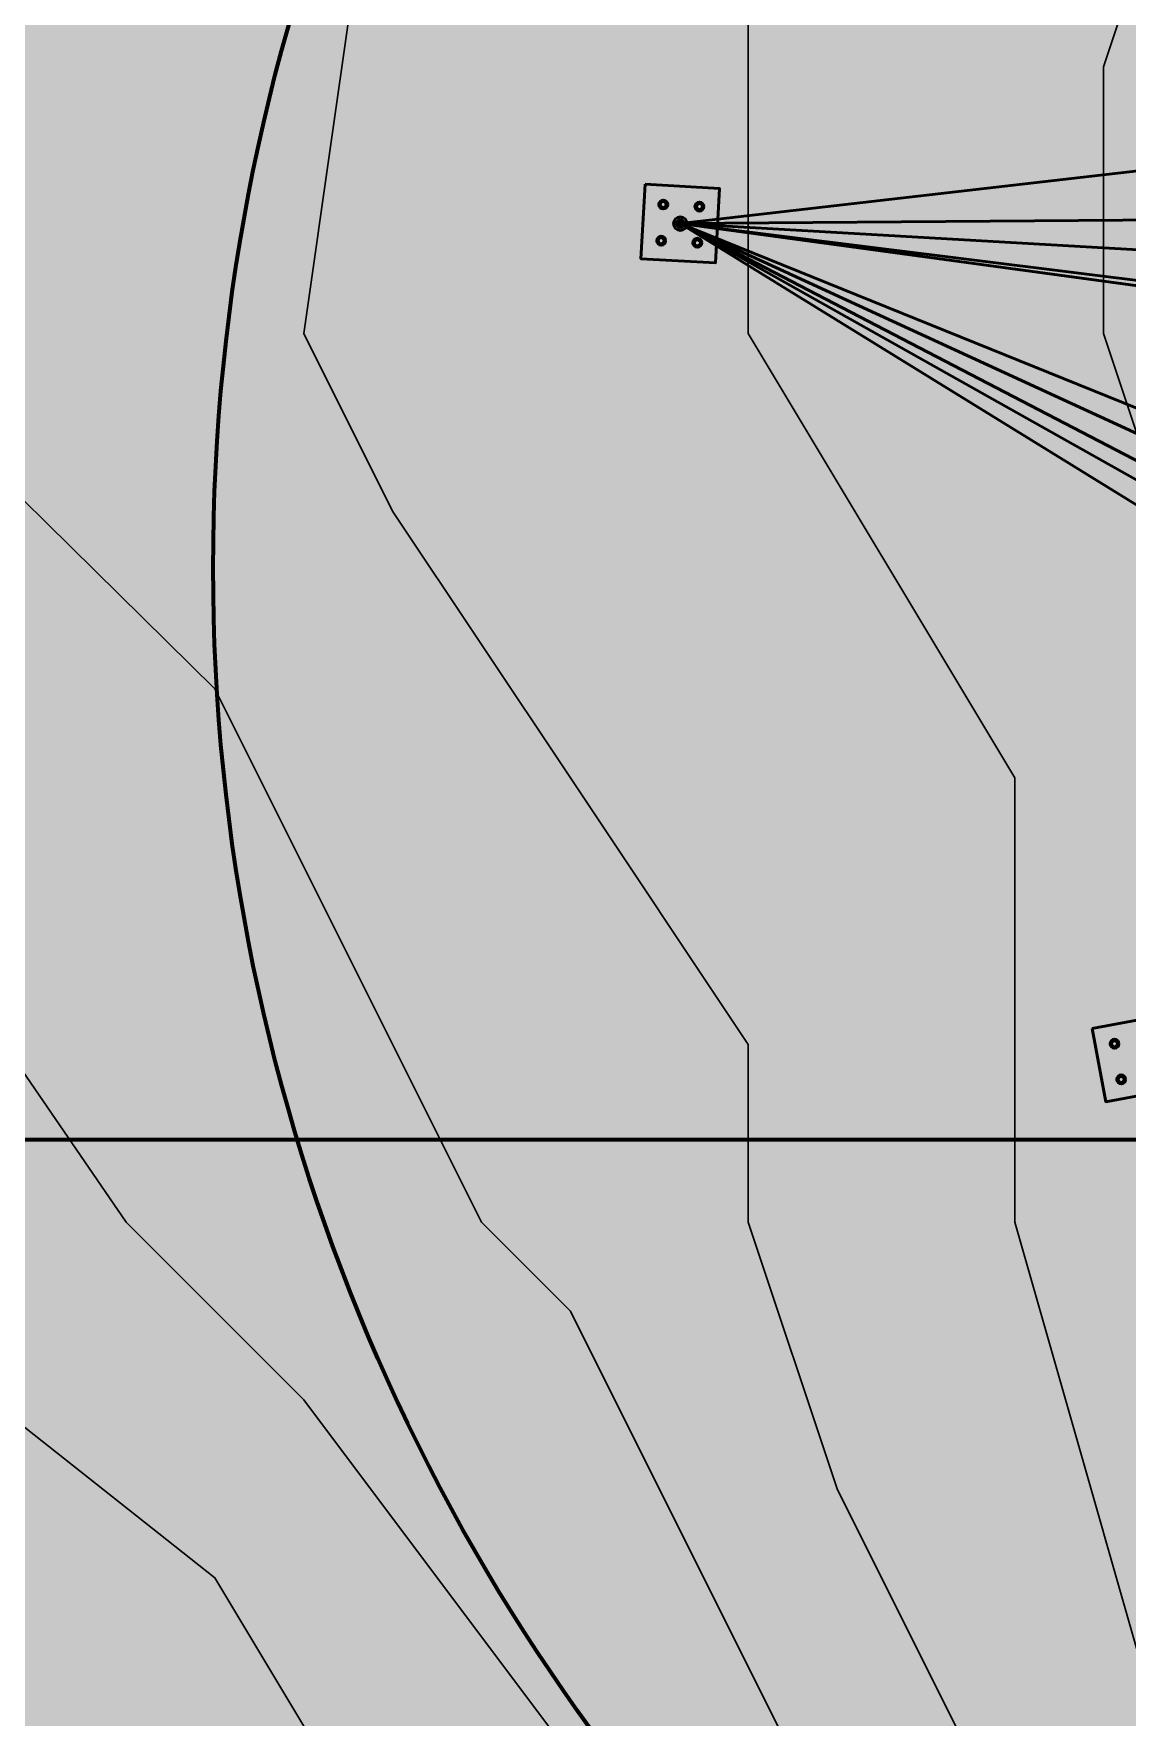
# Model space of a CAD drawing. Header units: millimetres. Extents: x 401 to 30661, y 2016 to 22119.
# Drawn here: x 5953.8 to 6247.3, y 13460.8 to 13912.6 of the extents above; entities that cross this region are included whole.
import ezdxf

# ---------------------------------------------------------------- set-up
doc = ezdxf.new("R2010")
doc.units = ezdxf.units.MM
for name, color, linetype, lineweight, true_color in [('1ST', 51, 'Continuous', 50, 0x7debff), ('3RD', 140, 'Continuous', 25, 0x7debff), ('4TH DETAILS', 125, 'Continuous', 15, 0x39ffb0)]:
    doc.layers.add(name, color=color, linetype=linetype, lineweight=lineweight, true_color=true_color)
doc.layers.add('BACKGROUND', color=7, linetype='Continuous', true_color=0x000000)
for name, color, linetype, lineweight, true_color, transparency in [('GLOW-CYAN', 7, 'Continuous', 100, 0x7debff, 0.8), ('GLOW-CYAN-2', 7, 'Continuous', 50, 0x7debff, 0.8), ('GLOW-EMERALD-2', 7, 'Continuous', 30, 0x39ffb0, 0.8), ('hatch', 253, 'Continuous', 9, 0x7debff, 0.55)]:
    doc.layers.add(name, color=color, linetype=linetype, lineweight=lineweight, true_color=true_color, transparency=transparency)
doc.layers.add('LAYOUT', color=83, linetype='Continuous', lineweight=50, true_color=0x7debff, plot=False)

msp = doc.modelspace()

# ---------------------------------------------------------------- hatches: boundary and pattern name
at = {"layer": 'BACKGROUND'}
h = msp.add_hatch(color=256, dxfattribs=at)
h.dxf.hatch_style = 1
h.paths.add_polyline_path([(400.723, 2015.745), (30660.634, 2015.745), (30660.634, 22119.328), (400.723, 22119.328)])
at = {"layer": 'hatch'}
h = msp.add_hatch(color=256, dxfattribs=at)
h.dxf.hatch_style = 1
h.paths.add_polyline_path([(6127.885, 13862.448, 0.5759623), (6126.342, 13861.666, 1), (6128.339, 13861.552, 0.0146113), (6128.34, 13861.611), (6127.34, 13861.609)])
h.paths.add_polyline_path([(6128.029, 13862.335, 0.0457406), (6127.885, 13862.448), (6127.34, 13861.609)], flags=17)
h.paths.add_polyline_path([(6128.174, 13862.162, 0.0566152), (6128.029, 13862.335), (6127.34, 13861.609)], flags=17)
h.paths.add_polyline_path([(6128.258, 13862.007, 0.0441535), (6128.174, 13862.162), (6127.34, 13861.609)], flags=17)
h.paths.add_polyline_path([(6128.293, 13861.912, 0.0251805), (6128.258, 13862.007), (6127.34, 13861.609)], flags=17)
h.paths.add_polyline_path([(6128.323, 13861.797, 0.0299292), (6128.293, 13861.912), (6127.34, 13861.609)], flags=17)
h.paths.add_polyline_path([(6128.323, 13861.797), (6127.34, 13861.609), (6128.34, 13861.649, 0.037297)], flags=17)
h = msp.add_hatch(color=256, dxfattribs=at)
h.dxf.hatch_style = 1
h.paths.add_polyline_path([(6128.34, 13861.609, 1), (6126.34, 13861.609, 1)])

# ---------------------------------------------------------------- linework, layer by layer
at = {"layer": '1ST', "true_color": 0x39ffb0}
msp.add_circle((6531.7, 13769.252), 529.701, dxfattribs=at)
at = {"layer": '3RD'}
for p, q in [((6400.727, 13893.142), (6127.34, 13861.609)), ((6363.985, 13863.444), (6127.34, 13861.609)), ((6127.34, 13861.609), (6363.985, 13829.503)), ((6441.941, 13667.623), (6127.34, 13861.609)), ((6456.638, 13710.049), (6127.34, 13861.609)), ((6393.379, 13846.473), (6127.34, 13861.609)), ((6427.244, 13693.079), (6127.34, 13861.609)), ((6544.383, 13692.826), (6127.34, 13861.609)), ((6488.909, 13816.775), (6127.34, 13861.609)), ((6500.729, 13667.623), (6127.34, 13861.609))]:
    msp.add_line(p, q, dxfattribs=at)
for points in [[(6117.925, 13872.161), (6137.893, 13871.025), (6136.756, 13851.057), (6116.788, 13852.194)], [(6237.848, 13645.667), (6257.507, 13649.341), (6261.181, 13629.681), (6241.522, 13626.007)]]:
    msp.add_lwpolyline(points, close=True, dxfattribs=at)
for centre, radius in [((6122.758, 13866.744), 1.2), ((6122.758, 13866.744), 0.8), ((6132.475, 13866.191), 1.2), ((6132.475, 13866.191), 0.8), ((6127.34, 13861.609), 1.794), ((6127.34, 13861.609), 1), ((6122.205, 13857.027), 1.2), ((6122.205, 13857.027), 0.8), ((6131.922, 13856.474), 1.2), ((6131.922, 13856.474), 0.8), ((6243.837, 13641.563), 1.2), ((6243.837, 13641.563), 0.8), ((6245.625, 13631.996), 1.2), ((6245.625, 13631.996), 0.8)]:
    msp.add_circle(centre, radius, dxfattribs=at)
at = {"layer": '4TH DETAILS'}
for points in [[(6097.843, 12830.631), (6169.379, 12926.013), (6240.915, 12997.549), (6336.296, 13140.621), (6336.296, 13164.466), (6360.142, 13379.075), (6336.296, 13450.611), (6288.606, 13593.683), (6264.76, 13760.6), (6240.915, 13832.136), (6240.915, 13903.672), (6288.606, 14046.745)], [(5953.368, 12782.941), (6050.152, 12926.013), (6097.843, 12973.703), (6193.224, 13045.239), (6240.915, 13140.621), (6240.915, 13307.538), (6240.915, 13379.075), (6169.379, 13522.147), (6145.533, 13593.683), (6145.533, 13641.374), (6097.843, 13712.91), (6050.152, 13784.446), (6026.307, 13832.136), (6050.152, 13999.054)], [(5953.368, 12687.559), (6097.843, 12902.167), (6097.843, 12926.013), (6217.069, 13021.394), (6288.606, 13140.621), (6288.606, 13355.229), (6288.606, 13379.075), (6264.76, 13426.765), (6217.069, 13593.683), (6217.069, 13712.91), (6145.533, 13832.136), (6145.533, 13999.054)], [(5857.986, 12735.25), (6002.461, 12926.013), (6097.843, 13021.394), (6169.379, 13092.93), (6193.224, 13140.621), (6193.224, 13259.848), (6193.224, 13379.075), (6097.843, 13569.837), (6073.997, 13593.683), (6002.461, 13736.755), (5905.677, 13832.136)], [(5929.522, 13665.219), (5978.616, 13593.683), (6026.307, 13545.992), (6097.843, 13450.611), (6121.688, 13379.075), (6145.533, 13212.157), (6145.533, 13140.621), (6121.688, 13116.776), (6097.843, 13069.085), (5929.522, 12926.013)], [(5881.832, 13593.683), (6002.461, 13498.301), (6073.997, 13379.075), (6073.997, 13355.229), (6097.843, 13236.002), (6097.843, 13164.466), (6097.843, 13140.621), (5881.832, 12926.013)]]:
    msp.add_lwpolyline(points, dxfattribs=at)
at = {"layer": 'GLOW-CYAN'}
msp.add_lwpolyline([(550.723, 13615.853), (9550.723, 13615.853)], dxfattribs=at)
msp.add_circle((6531.7, 13769.252), 529.701, dxfattribs=at)
at = {"layer": 'GLOW-CYAN-2'}
for p, q in [((6400.727, 13893.142), (6127.34, 13861.609)), ((6363.985, 13863.444), (6127.34, 13861.609)), ((6127.34, 13861.609), (6363.985, 13829.503)), ((6441.941, 13667.623), (6127.34, 13861.609)), ((6456.638, 13710.049), (6127.34, 13861.609)), ((6393.379, 13846.473), (6127.34, 13861.609)), ((6427.244, 13693.079), (6127.34, 13861.609)), ((6544.383, 13692.826), (6127.34, 13861.609)), ((6488.909, 13816.775), (6127.34, 13861.609)), ((6500.729, 13667.623), (6127.34, 13861.609))]:
    msp.add_line(p, q, dxfattribs=at)
for points in [[(6117.925, 13872.161), (6137.893, 13871.025), (6136.756, 13851.057), (6116.788, 13852.194)], [(6237.848, 13645.667), (6257.507, 13649.341), (6261.181, 13629.681), (6241.522, 13626.007)]]:
    msp.add_lwpolyline(points, close=True, dxfattribs=at)
for centre, radius in [((6122.758, 13866.744), 1.2), ((6122.758, 13866.744), 0.8), ((6132.475, 13866.191), 1.2), ((6132.475, 13866.191), 0.8), ((6127.34, 13861.609), 1.794), ((6127.34, 13861.609), 1), ((6122.205, 13857.027), 1.2), ((6122.205, 13857.027), 0.8), ((6131.922, 13856.474), 1.2), ((6131.922, 13856.474), 0.8), ((6243.837, 13641.563), 1.2), ((6243.837, 13641.563), 0.8), ((6245.625, 13631.996), 1.2), ((6245.625, 13631.996), 0.8)]:
    msp.add_circle(centre, radius, dxfattribs=at)
at = {"layer": 'GLOW-EMERALD-2'}
for points in [[(6097.843, 12830.631), (6169.379, 12926.013), (6240.915, 12997.549), (6336.296, 13140.621), (6336.296, 13164.466), (6360.142, 13379.075), (6336.296, 13450.611), (6288.606, 13593.683), (6264.76, 13760.6), (6240.915, 13832.136), (6240.915, 13903.672), (6288.606, 14046.745)], [(5953.368, 12782.941), (6050.152, 12926.013), (6097.843, 12973.703), (6193.224, 13045.239), (6240.915, 13140.621), (6240.915, 13307.538), (6240.915, 13379.075), (6169.379, 13522.147), (6145.533, 13593.683), (6145.533, 13641.374), (6097.843, 13712.91), (6050.152, 13784.446), (6026.307, 13832.136), (6050.152, 13999.054)], [(5953.368, 12687.559), (6097.843, 12902.167), (6097.843, 12926.013), (6217.069, 13021.394), (6288.606, 13140.621), (6288.606, 13355.229), (6288.606, 13379.075), (6264.76, 13426.765), (6217.069, 13593.683), (6217.069, 13712.91), (6145.533, 13832.136), (6145.533, 13999.054)], [(5857.986, 12735.25), (6002.461, 12926.013), (6097.843, 13021.394), (6169.379, 13092.93), (6193.224, 13140.621), (6193.224, 13259.848), (6193.224, 13379.075), (6097.843, 13569.837), (6073.997, 13593.683), (6002.461, 13736.755), (5905.677, 13832.136)], [(5929.522, 13665.219), (5978.616, 13593.683), (6026.307, 13545.992), (6097.843, 13450.611), (6121.688, 13379.075), (6145.533, 13212.157), (6145.533, 13140.621), (6121.688, 13116.776), (6097.843, 13069.085), (5929.522, 12926.013)], [(5881.832, 13593.683), (6002.461, 13498.301), (6073.997, 13379.075), (6073.997, 13355.229), (6097.843, 13236.002), (6097.843, 13164.466), (6097.843, 13140.621), (5881.832, 12926.013)]]:
    msp.add_lwpolyline(points, dxfattribs=at)
at = {"layer": 'LAYOUT'}
msp.add_lwpolyline([(550.723, 13615.853), (9550.723, 13615.853)], dxfattribs=at)

doc.saveas('drawing.dxf')
